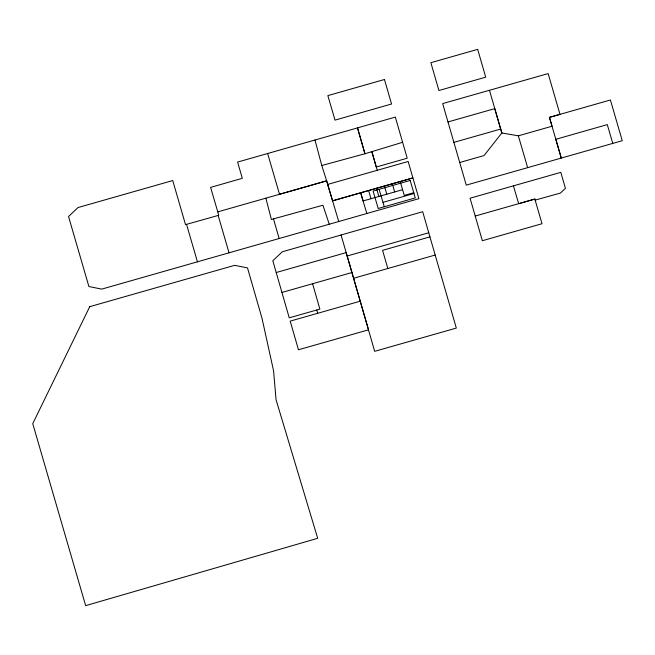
<?xml version="1.0" encoding="UTF-8"?>
<svg xmlns="http://www.w3.org/2000/svg" width="655" height="655" viewBox="0 0 655 655"><rect width="100%" height="100%" fill="white"/><g stroke="black" fill="none" stroke-linecap="round" stroke-linejoin="round"><path stroke-width="0.98" d="M447.971 121.961L494.746 108.64L501.812 132.998L484.037 155.571L459.712 162.497L442.674 103.588L489.408 90.275M402.628 142.291L364.925 153.753L321.777 165.527L314.99 140.014L395.333 117.098L407.205 158.207L376.24 167.033L371.835 151.657M332.593 200.831L412.912 177.906L332.527 200.823L327.639 184.432L408.155 161.482L418.897 198.661L101.746 289.117L88.9 286.538L68.538 216.51L77.994 207.561L172.74 180.551L185.512 224.632L218.762 215.29L210.623 187.387L242.309 178.316L237.585 162.08L314.99 140.014M338.741 221.546L326.657 180.845L279.513 194.289L267.649 153.516M402.571 189.696L363.107 200.954L360.725 192.791M413.747 192.701L404.274 195.403L400.197 181.533M382.987 202.362L413.985 193.512M612.769 143.404L607.3 124.614L555.817 139.294L561.286 158.084L549.447 117.368L610.411 99.986L622.25 140.702L466.262 185.136L459.712 162.497M341.124 234.998L282.321 251.774L272.816 260.731L289.248 317.839L319.886 309.119L312.582 283.738M513.422 185.84L518.67 203.697L534.914 199.071L535.217 200.094L560.385 193.094L565.429 188.321L560.803 172.363L470.069 198.211L482.35 240.721L542.012 223.723L534.848 199.054L475.227 216.052M453.882 142.372L500.682 129.06M217.763 211.876L326.657 180.845L327.705 184.44M501.812 132.998L518.408 135.814L552.034 126.227L549.447 117.368L559.984 114.363L548.145 73.573L489.473 90.292L501.877 133.014M329.26 224.239L322.923 205.211L271.399 219.474L265.848 198.178M276.214 272.529L346.217 252.601M347.15 255.999L428.747 232.771L456.322 328.081L374.676 351.317L346.151 252.584M429.95 236.856L382.561 250.349L387.834 268.509M281.945 292.449L351.972 272.529L368.544 329.825L298.459 349.77L290.206 321.114L360.266 301.177M353.553 278.277L435.198 255.041M321.777 165.527L326.657 180.845M379.114 189.311L384.297 206.759M360.635 192.816L366.849 213.538M392.304 183.785L394.678 191.948M384.403 186.036L386.786 194.199M376.51 188.288L378.893 196.451M368.618 190.54L371 198.702M518.342 135.806L527.66 167.672M316.725 310.02L317.683 313.286M273.471 218.885L279.169 238.526M218.148 215.454L229.037 252.822M186.528 224.354L197.442 261.828M428.747 232.771L422.68 211.721L341.058 234.989L351.972 272.529M371.901 151.665L377.255 170.316M89.735 306.671L32.75 423.662L85.658 605.646L317.7 538.304L276.058 399.738L273.594 370.927L262.033 318.371L247.508 267.928L234.662 265.332L89.735 306.671M410.177 180.452L373.088 191.031L378.181 208.503L415.27 197.925L410.177 180.452M477.675 49.354L430.875 62.692L438.916 90.513L485.715 77.167L477.675 49.354M384.46 79.492L327.86 95.614L335 120.127L391.551 104.006L384.46 79.492M364.991 153.761L357.515 127.905L364.925 153.753"/></g></svg>
